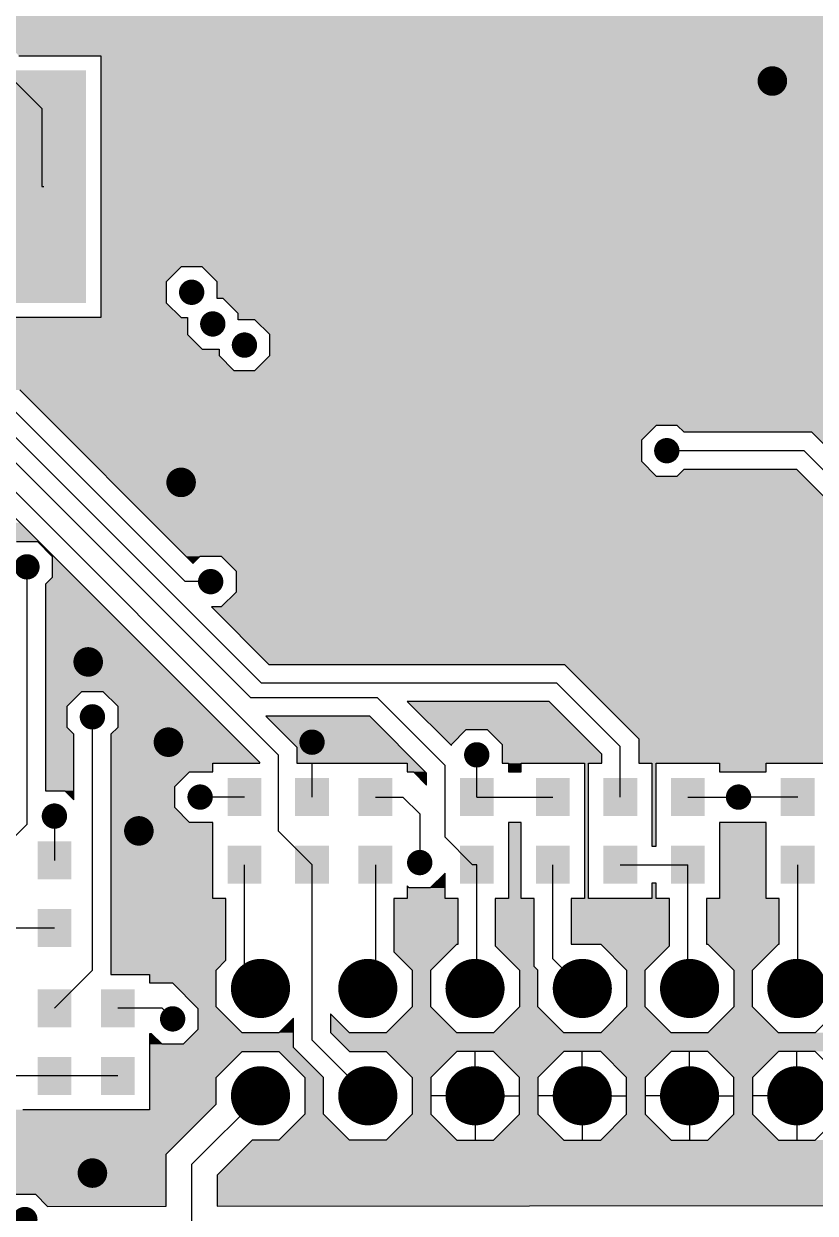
# Model space of a CAD drawing. Extents: x 295 to 953, y 10 to 290.
# Drawn here: x 714 to 751.5, y 139.9 to 196.2 of the extents above; entities that cross this region are included whole.
import ezdxf

# ---------------------------------------------------------------- set-up
doc = ezdxf.new("R2010")
doc.units = 0
doc.header["$LTSCALE"] = 5
doc.header["$MEASUREMENT"] = 0
doc.layers.get('0').update_dxf_attribs({"linetype": 'CONTINUOUS', "lineweight": 25})
doc.layers.add('16_COMP_GBR', color=4, linetype='CONTINUOUS')

msp = doc.modelspace()

# ---------------------------------------------------------------- linework, layer by layer
at = {"color": 7}
for points, const_width in [([(749.128, 193.5, 1), (749.828, 193.5, 1)], 0.7), ([(721.678, 183.5, 1), (722.278, 183.5, 1)], 0.6), ([(722.678, 182, 1), (723.278, 182, 1)], 0.6), ([(724.178, 181, 1), (724.778, 181, 1)], 0.6), ([(744.178, 176, 1), (744.778, 176, 1)], 0.6), ([(721.128, 174.5, 1), (721.828, 174.5, 1)], 0.7), ([(713.878, 170.5, 1), (714.478, 170.5, 1)], 0.6), ([(722.578, 169.8, 1), (723.178, 169.8, 1)], 0.6), ([(716.728, 166, 1), (717.428, 166, 1)], 0.7), ([(716.978, 163.4, 1), (717.578, 163.4, 1)], 0.6), ([(720.528, 162.2, 1), (721.228, 162.2, 1)], 0.7), ([(727.378, 162.2, 1), (727.978, 162.2, 1)], 0.6), ([(735.178, 161.6, 1), (735.778, 161.6, 1)], 0.6), ([(722.078, 159.6, 1), (722.678, 159.6, 1)], 0.6), ([(747.578, 159.6, 1), (748.178, 159.6, 1)], 0.6), ([(715.178, 158.7, 1), (715.778, 158.7, 1)], 0.6), ([(719.128, 158, 1), (719.828, 158, 1)], 0.7), ([(732.478, 156.5, 1), (733.078, 156.5, 1)], 0.6), ([(724.538, 150.54, 1), (725.938, 150.54, 1)], 1.4), ([(729.618, 150.54, 1), (731.018, 150.54, 1)], 1.4), ([(734.698, 150.54, 1), (736.098, 150.54, 1)], 1.4), ([(739.778, 150.54, 1), (741.178, 150.54, 1)], 1.4), ([(744.858, 150.54, 1), (746.258, 150.54, 1)], 1.4), ([(749.938, 150.54, 1), (751.338, 150.54, 1)], 1.4), ([(720.778, 149.1, 1), (721.378, 149.1, 1)], 0.6), ([(724.538, 145.46, 1), (725.938, 145.46, 1)], 1.4), ([(729.618, 145.46, 1), (731.018, 145.46, 1)], 1.4), ([(734.698, 145.46, 1), (736.098, 145.46, 1)], 1.4), ([(739.778, 145.46, 1), (741.178, 145.46, 1)], 1.4), ([(744.858, 145.46, 1), (746.258, 145.46, 1)], 1.4), ([(749.938, 145.46, 1), (751.338, 145.46, 1)], 1.4), ([(716.928, 141.8, 1), (717.628, 141.8, 1)], 0.7), ([(713.778, 139.6, 1), (714.378, 139.6, 1)], 0.6)]:
    msp.add_lwpolyline(points, format="xyb", close=True, dxfattribs=dict(at, const_width=const_width))
for points in [[(716.978, 194), (716.978, 183), (712.978, 194), (712.978, 183)], [(725.278, 160.5), (725.278, 158.7), (723.678, 160.5), (723.678, 158.7)], [(728.478, 160.5), (728.478, 158.7), (726.878, 160.5), (726.878, 158.7)], [(731.478, 160.5), (731.478, 158.7), (729.878, 160.5), (729.878, 158.7)], [(736.278, 160.5), (736.278, 158.7), (734.678, 160.5), (734.678, 158.7)], [(739.878, 160.5), (739.878, 158.7), (738.278, 160.5), (738.278, 158.7)], [(743.078, 160.5), (743.078, 158.7), (741.478, 160.5), (741.478, 158.7)], [(746.278, 160.5), (746.278, 158.7), (744.678, 160.5), (744.678, 158.7)], [(751.478, 160.5), (751.478, 158.7), (749.878, 160.5), (749.878, 158.7)], [(716.278, 157.5), (716.278, 155.7), (714.678, 157.5), (714.678, 155.7)], [(725.278, 157.3), (725.278, 155.5), (723.678, 157.3), (723.678, 155.5)], [(728.478, 157.3), (728.478, 155.5), (726.878, 157.3), (726.878, 155.5)], [(731.478, 157.3), (731.478, 155.5), (729.878, 157.3), (729.878, 155.5)], [(736.278, 157.3), (736.278, 155.5), (734.678, 157.3), (734.678, 155.5)], [(739.878, 157.3), (739.878, 155.5), (738.278, 157.3), (738.278, 155.5)], [(743.078, 157.3), (743.078, 155.5), (741.478, 157.3), (741.478, 155.5)], [(746.278, 157.3), (746.278, 155.5), (744.678, 157.3), (744.678, 155.5)], [(751.478, 157.3), (751.478, 155.5), (749.878, 157.3), (749.878, 155.5)], [(716.278, 154.3), (716.278, 152.5), (714.678, 154.3), (714.678, 152.5)], [(716.278, 150.5), (716.278, 148.7), (714.678, 150.5), (714.678, 148.7)], [(719.278, 150.5), (719.278, 148.7), (717.678, 150.5), (717.678, 148.7)], [(716.278, 147.3), (716.278, 145.5), (714.678, 147.3), (714.678, 145.5)], [(719.278, 147.3), (719.278, 145.5), (717.678, 147.3), (717.678, 145.5)]]:
    msp.add_solid(points, dxfattribs=at)
at = {"layer": '16_COMP_GBR', "color": 7}
for p, q in [((714.878, 192.2), (712.278, 194.8)), ((713.792, 194.7), (717.678, 194.7)), ((717.678, 194.7), (717.678, 182.3)), ((714.878, 192.2), (714.878, 188.5)), ((714.878, 188.5), (714.978, 188.5)), ((721.48, 184.7), (720.778, 183.998)), ((722.476, 184.7), (721.48, 184.7)), ((723.178, 183.998), (722.476, 184.7)), ((720.778, 183.998), (720.778, 183.002)), ((723.178, 183.2), (723.178, 183.998)), ((723.476, 183.2), (723.178, 183.2)), ((724.178, 182.498), (723.476, 183.2)), ((720.778, 183.002), (721.48, 182.3)), ((724.178, 182.2), (724.178, 182.498)), ((717.678, 182.3), (712.278, 182.3)), ((721.48, 182.3), (721.778, 182.3)), ((721.778, 182.3), (721.778, 181.502)), ((724.976, 182.2), (724.178, 182.2)), ((725.678, 181.498), (724.976, 182.2)), ((721.778, 181.502), (722.48, 180.8)), ((725.678, 180.502), (725.678, 181.498)), ((722.48, 180.8), (723.278, 180.8)), ((723.278, 180.8), (723.278, 180.502)), ((723.278, 180.502), (723.98, 179.8)), ((724.976, 179.8), (725.678, 180.502)), ((723.98, 179.8), (724.976, 179.8)), ((713.84, 178.876), (722.04, 170.676)), ((713.478, 178), (721.678, 169.8)), ((713.278, 177), (725.278, 165)), ((743.98, 177.2), (743.278, 176.498)), ((744.976, 177.2), (743.98, 177.2)), ((745.3, 176.876), (744.976, 177.2)), ((751.34, 176.876), (745.3, 176.876)), ((775.34, 152.876), (751.34, 176.876)), ((743.278, 176.498), (743.278, 175.502)), ((713.078, 176), (724.778, 164.3)), ((750.978, 176), (744.478, 176)), ((750.978, 176), (774.978, 152)), ((743.278, 175.502), (743.98, 174.8)), ((726.078, 161.6), (712.678, 175)), ((743.98, 174.8), (744.976, 174.8)), ((744.976, 174.8), (745.3, 175.124)), ((745.3, 175.124), (750.616, 175.124)), ((750.616, 175.124), (774.616, 151.124)), ((725.202, 161.238), (712.316, 174.124)), ((713.68, 171.7), (714.676, 171.7)), ((714.676, 171.7), (715.378, 170.998)), ((715.378, 170.998), (715.378, 170.002)), ((722.04, 170.676), (722.056, 170.676)), ((722.056, 170.676), (722.38, 171)), ((722.38, 171), (723.376, 171)), ((723.376, 171), (724.078, 170.298)), ((714.178, 170.5), (714.178, 158.3)), ((724.078, 170.298), (724.078, 169.302)), ((715.378, 170.002), (715.054, 169.678)), ((715.054, 169.678), (715.054, 159.9)), ((722.878, 169.8), (721.678, 169.8)), ((724.078, 169.302), (723.376, 168.6)), ((722.916, 168.6), (725.64, 165.876)), ((723.376, 168.6), (722.916, 168.6)), ((725.64, 165.876), (739.64, 165.876)), ((739.64, 165.876), (743.154, 162.362)), ((739.278, 165), (725.278, 165)), ((739.278, 165), (742.278, 162)), ((716.078, 163.898), (716.78, 164.6)), ((716.78, 164.6), (717.776, 164.6)), ((717.776, 164.6), (718.478, 163.898)), ((716.078, 162.902), (716.078, 163.898)), ((718.478, 163.898), (718.478, 162.902)), ((730.778, 164.3), (724.778, 164.3)), ((730.778, 164.3), (733.978, 161.1)), ((732.19, 164.124), (734.278, 162.038)), ((738.916, 164.124), (732.19, 164.124)), ((741.402, 161.638), (738.916, 164.124)), ((717.278, 151.4), (717.278, 163.4)), ((730.416, 163.424), (725.49, 163.424)), ((725.49, 163.424), (726.954, 161.962)), ((733.102, 160.738), (730.416, 163.424)), ((716.402, 162.578), (716.078, 162.902)), ((718.478, 162.902), (718.154, 162.578)), ((734.278, 162.098), (734.98, 162.8)), ((734.98, 162.8), (735.976, 162.8)), ((735.976, 162.8), (736.678, 162.098)), ((716.402, 159.472), (716.402, 162.578)), ((718.154, 162.578), (718.154, 151.2)), ((743.154, 162.362), (743.154, 161.2)), ((726.954, 161.962), (726.954, 161.2)), ((734.278, 162.038), (734.278, 162.098)), ((736.678, 162.098), (736.678, 161.2)), ((741.402, 161.2), (741.402, 161.638)), ((742.278, 159.6), (742.278, 162)), ((722.978, 161.2), (725.202, 161.2)), ((722.978, 160.8), (722.978, 161.2)), ((725.202, 161.2), (725.202, 161.238)), ((726.078, 161.6), (726.078, 158)), ((726.954, 161.2), (732.178, 161.2)), ((727.678, 159.6), (727.678, 161.2)), ((732.178, 161.2), (732.178, 160.8)), ((733.978, 157.7), (733.978, 161.1)), ((735.478, 159.6), (735.478, 161.6)), ((736.678, 161.2), (736.978, 161.2)), ((736.978, 161.2), (736.978, 160.8)), ((737.578, 161.2), (740.578, 161.2)), ((737.578, 160.8), (737.578, 161.2)), ((740.578, 161.2), (740.578, 154.8)), ((740.778, 161.2), (741.402, 161.2)), ((740.778, 154.8), (740.778, 161.2)), ((743.154, 161.2), (743.778, 161.2)), ((743.778, 161.2), (743.778, 157.276)), ((743.978, 161.2), (746.978, 161.2)), ((743.978, 157.276), (743.978, 161.2)), ((746.978, 161.2), (746.978, 160.8)), ((749.178, 161.2), (752.178, 161.2)), ((749.178, 160.8), (749.178, 161.2)), ((721.178, 160.098), (721.88, 160.8)), ((721.88, 160.8), (722.978, 160.8)), ((732.178, 160.8), (732.476, 160.8)), ((732.476, 160.8), (733.102, 160.172)), ((733.102, 160.172), (733.102, 160.738)), ((736.978, 160.8), (737.578, 160.8)), ((746.978, 160.8), (749.178, 160.8)), ((721.178, 159.102), (721.178, 160.098)), ((715.054, 159.9), (715.976, 159.9)), ((715.976, 159.9), (716.402, 159.472)), ((724.478, 159.6), (722.378, 159.6)), ((730.678, 159.6), (731.978, 159.6)), ((732.778, 158.8), (731.978, 159.6)), ((735.478, 159.6), (739.078, 159.6)), ((745.478, 159.6), (747.878, 159.6)), ((750.678, 159.6), (747.878, 159.6)), ((721.88, 158.4), (721.178, 159.102)), ((732.778, 158.8), (732.778, 156.5)), ((712.478, 156.6), (714.178, 158.3)), ((715.478, 158.7), (715.478, 156.6)), ((722.978, 158.4), (721.88, 158.4)), ((722.978, 154.8), (722.978, 158.4)), ((736.978, 158.4), (736.978, 154.8)), ((737.578, 158.4), (736.978, 158.4)), ((737.578, 154.8), (737.578, 158.4)), ((746.978, 158.4), (746.978, 154.8)), ((749.178, 158.4), (746.978, 158.4)), ((749.178, 154.8), (749.178, 158.4)), ((727.678, 156.4), (726.078, 158)), ((733.978, 157.7), (735.278, 156.4)), ((743.778, 157.276), (743.978, 157.276)), ((724.478, 150.54), (724.478, 156.4)), ((727.678, 148.1), (727.678, 156.4)), ((730.678, 156.4), (730.678, 150.54)), ((733.978, 156.002), (733.276, 155.3)), ((733.978, 154.8), (733.978, 156.002)), ((735.478, 156.4), (735.278, 156.4)), ((735.478, 150.54), (735.478, 156.4)), ((739.078, 151.94), (739.078, 156.4)), ((742.278, 156.4), (745.478, 156.4)), ((745.478, 150.54), (745.478, 156.4)), ((750.678, 150.54), (750.678, 156.4)), ((743.778, 155.524), (743.778, 154.8)), ((743.978, 155.524), (743.778, 155.524)), ((743.978, 154.8), (743.978, 155.524)), ((732.178, 155.402), (732.178, 154.8)), ((732.28, 155.3), (732.178, 155.402)), ((733.276, 155.3), (732.28, 155.3)), ((723.602, 154.8), (722.978, 154.8)), ((723.602, 151.874), (723.602, 154.8)), ((731.554, 154.8), (731.554, 152.274)), ((732.178, 154.8), (731.554, 154.8)), ((734.602, 154.8), (733.978, 154.8)), ((734.602, 152.64), (734.602, 154.8)), ((736.354, 154.8), (736.354, 152.554)), ((736.978, 154.8), (736.354, 154.8)), ((738.202, 154.8), (737.578, 154.8)), ((738.202, 151.578), (738.202, 154.8)), ((739.954, 154.8), (739.954, 152.64)), ((740.578, 154.8), (739.954, 154.8)), ((743.778, 154.8), (740.778, 154.8)), ((744.602, 154.8), (743.978, 154.8)), ((744.602, 152.554), (744.602, 154.8)), ((746.354, 154.8), (746.354, 152.64)), ((746.978, 154.8), (746.354, 154.8)), ((749.802, 154.8), (749.178, 154.8)), ((749.802, 152.64), (749.802, 154.8)), ((715.478, 153.4), (712.478, 153.4)), ((733.298, 151.41), (734.528, 152.64)), ((734.528, 152.64), (734.602, 152.64)), ((739.954, 152.64), (741.348, 152.64)), ((741.348, 152.64), (742.578, 151.41)), ((746.354, 152.64), (746.428, 152.64)), ((746.428, 152.64), (747.658, 151.41)), ((748.538, 151.41), (749.768, 152.64)), ((749.768, 152.64), (749.802, 152.64)), ((731.554, 152.274), (732.418, 151.41)), ((736.354, 152.554), (737.498, 151.41)), ((743.458, 151.41), (744.602, 152.554)), ((723.138, 151.41), (723.602, 151.874)), ((738.378, 151.402), (738.202, 151.578)), ((740.478, 150.54), (739.078, 151.94)), ((715.478, 149.6), (717.278, 151.4)), ((718.154, 151.2), (719.978, 151.2)), ((719.978, 151.2), (719.978, 150.8)), ((723.138, 149.67), (723.138, 151.41)), ((732.418, 151.41), (732.418, 149.67)), ((733.298, 149.67), (733.298, 151.41)), ((737.498, 151.41), (737.498, 149.67)), ((738.378, 149.67), (738.378, 151.402)), ((742.578, 151.41), (742.578, 149.67)), ((743.458, 149.67), (743.458, 151.41)), ((747.658, 151.41), (747.658, 149.67)), ((748.538, 149.67), (748.538, 151.41)), ((719.978, 150.8), (721.076, 150.8)), ((721.076, 150.8), (722.278, 149.598)), ((725.238, 150.54), (724.478, 150.54)), ((730.678, 150.54), (730.318, 150.54)), ((735.398, 150.54), (735.478, 150.54)), ((745.558, 150.54), (745.478, 150.54)), ((750.638, 150.54), (750.678, 150.54)), ((720.578, 149.6), (718.478, 149.6)), ((721.078, 149.1), (720.578, 149.6)), ((722.278, 149.598), (722.278, 148.602)), ((724.368, 148.44), (723.138, 149.67)), ((728.554, 149.336), (728.554, 148.462)), ((729.448, 148.44), (728.554, 149.336)), ((732.418, 149.67), (731.188, 148.44)), ((734.528, 148.44), (733.298, 149.67)), ((737.498, 149.67), (736.268, 148.44)), ((739.608, 148.44), (738.378, 149.67)), ((742.578, 149.67), (741.348, 148.44)), ((744.688, 148.44), (743.458, 149.67)), ((747.658, 149.67), (746.428, 148.44)), ((749.768, 148.44), (748.538, 149.67)), ((752.738, 149.67), (751.508, 148.44)), ((726.802, 149.136), (726.108, 148.44)), ((726.802, 147.738), (726.802, 149.136)), ((719.978, 148.4), (719.978, 144.8)), ((720.08, 148.4), (719.978, 148.4)), ((720.58, 147.9), (720.08, 148.4)), ((722.278, 148.602), (721.576, 147.9)), ((726.108, 148.44), (724.368, 148.44)), ((730.318, 145.46), (727.678, 148.1)), ((728.554, 148.462), (729.456, 147.56)), ((731.188, 148.44), (729.448, 148.44)), ((736.268, 148.44), (734.528, 148.44)), ((741.348, 148.44), (739.608, 148.44)), ((746.428, 148.44), (744.688, 148.44)), ((751.508, 148.44), (749.768, 148.44)), ((721.576, 147.9), (720.58, 147.9)), ((723.138, 146.33), (724.368, 147.56)), ((724.368, 147.56), (726.108, 147.56)), ((726.108, 147.56), (727.338, 146.33)), ((728.218, 146.322), (726.802, 147.738)), ((729.456, 147.56), (731.188, 147.56)), ((731.188, 147.56), (732.418, 146.33)), ((734.528, 147.56), (733.298, 146.33)), ((736.268, 147.56), (734.528, 147.56)), ((735.398, 145.46), (735.398, 147.56)), ((737.498, 146.33), (736.268, 147.56)), ((739.608, 147.56), (738.378, 146.33)), ((741.348, 147.56), (739.608, 147.56)), ((740.478, 145.46), (740.478, 147.56)), ((742.578, 146.33), (741.348, 147.56)), ((744.688, 147.56), (743.458, 146.33)), ((746.428, 147.56), (744.688, 147.56)), ((745.558, 145.46), (745.558, 147.56)), ((747.658, 146.33), (746.428, 147.56)), ((749.768, 147.56), (748.538, 146.33)), ((751.508, 147.56), (749.768, 147.56)), ((750.638, 145.46), (750.638, 147.56)), ((752.738, 146.33), (751.508, 147.56)), ((715.478, 146.4), (709.078, 146.4)), ((718.478, 146.4), (715.478, 146.4)), ((723.138, 145.058), (723.138, 146.33)), ((727.338, 146.33), (727.338, 144.59)), ((728.218, 144.59), (728.218, 146.322)), ((732.418, 146.33), (732.418, 144.59)), ((733.298, 146.33), (733.298, 144.59)), ((737.498, 144.59), (737.498, 146.33)), ((738.378, 146.33), (738.378, 144.59)), ((742.578, 144.59), (742.578, 146.33)), ((743.458, 146.33), (743.458, 144.59)), ((747.658, 144.59), (747.658, 146.33)), ((748.538, 146.33), (748.538, 144.59)), ((725.238, 145.46), (721.978, 142.2)), ((735.398, 145.46), (733.298, 145.46)), ((735.398, 145.46), (735.398, 143.36)), ((735.398, 145.46), (737.498, 145.46)), ((740.478, 145.46), (738.378, 145.46)), ((740.478, 145.46), (740.478, 143.36)), ((740.478, 145.46), (742.578, 145.46)), ((745.558, 145.46), (743.458, 145.46)), ((745.558, 145.46), (745.558, 143.36)), ((745.558, 145.46), (747.658, 145.46)), ((750.638, 145.46), (748.538, 145.46)), ((750.638, 145.46), (750.638, 143.36)), ((750.638, 145.46), (752.738, 145.46)), ((719.978, 144.8), (713.978, 144.8)), ((720.778, 142.698), (723.138, 145.058)), ((727.338, 144.59), (726.108, 143.36)), ((729.448, 143.36), (728.218, 144.59)), ((732.418, 144.59), (731.188, 143.36)), ((733.298, 144.59), (734.528, 143.36)), ((736.268, 143.36), (737.498, 144.59)), ((738.378, 144.59), (739.608, 143.36)), ((741.348, 143.36), (742.578, 144.59)), ((743.458, 144.59), (744.688, 143.36)), ((746.428, 143.36), (747.658, 144.59)), ((748.538, 144.59), (749.768, 143.36)), ((751.508, 143.36), (752.738, 144.59)), ((724.836, 143.36), (723.178, 141.702)), ((726.108, 143.36), (724.836, 143.36)), ((731.188, 143.36), (729.448, 143.36)), ((734.528, 143.36), (736.268, 143.36)), ((739.608, 143.36), (741.348, 143.36)), ((744.688, 143.36), (746.428, 143.36)), ((749.768, 143.36), (751.508, 143.36)), ((720.778, 140.226), (720.778, 142.698)), ((721.978, 142.2), (721.978, 135.5)), ((723.178, 141.702), (723.178, 140.23)), ((713.58, 140.8), (714.576, 140.8)), ((714.576, 140.8), (715.156, 140.218)), ((715.156, 140.218), (720.778, 140.226)), ((723.178, 140.23), (772.978, 140.292))]:
    msp.add_line(p, q, dxfattribs=at)
for points in [[(701.378, 195.8), (701.378, 198.39), (756.778, 195.8), (756.778, 198.39)], [(713.792, 194.7), (712.692, 195.8), (756.778, 194.7), (756.778, 195.8)], [(717.678, 190.61), (717.678, 194.7), (756.778, 190.61), (756.778, 194.7)], [(717.678, 189.98), (717.678, 190.61), (757.236, 189.98), (756.778, 190.61)], [(717.678, 189.948), (717.678, 189.98), (757.334, 189.948), (757.236, 189.98)], [(717.678, 189.218), (717.678, 189.948), (758.064, 189.218), (757.334, 189.948)], [(717.678, 188.98), (717.678, 189.218), (758.236, 188.98), (758.064, 189.218)], [(717.678, 188.738), (717.678, 188.98), (758.978, 188.738), (758.236, 188.98)], [(717.678, 188.498), (717.678, 188.738), (780.778, 188.498), (781.018, 188.738)], [(717.678, 187.502), (717.678, 188.498), (780.778, 187.502), (780.778, 188.498)], [(717.678, 186.8), (717.678, 187.502), (781.48, 186.8), (780.778, 187.502)], [(717.678, 186.424), (717.678, 186.8), (782.316, 186.424), (781.94, 186.8)], [(717.678, 186.8), (717.678, 186.8), (781.94, 186.8), (781.48, 186.8)], [(717.678, 186.2), (717.678, 186.424), (782.678, 186.2), (782.678, 186.424)], [(717.678, 186.424), (717.678, 186.424), (782.678, 186.424), (782.316, 186.424)], [(717.678, 185.8), (717.678, 186.2), (787.078, 185.8), (787.078, 186.2)], [(717.678, 185.576), (717.678, 185.8), (782.678, 185.576), (782.678, 185.8)], [(717.678, 185.8), (717.678, 185.8), (782.678, 185.8), (785.878, 185.8)], [(717.678, 185.2), (717.678, 185.576), (781.94, 185.2), (782.316, 185.576)], [(717.678, 185.576), (717.678, 185.576), (782.316, 185.576), (782.678, 185.576)], [(717.678, 184.7), (717.678, 185.2), (780.98, 184.7), (781.48, 185.2)], [(717.678, 185.2), (717.678, 185.2), (781.48, 185.2), (781.94, 185.2)], [(717.678, 183.998), (717.678, 184.7), (720.778, 183.998), (721.48, 184.7)], [(717.678, 184.7), (717.678, 184.7), (721.48, 184.7), (722.476, 184.7)], [(722.678, 184.498), (722.476, 184.7), (780.778, 184.498), (780.98, 184.7)], [(723.178, 183.998), (722.678, 184.498), (780.778, 183.998), (780.778, 184.498)], [(717.678, 183.002), (717.678, 183.998), (720.778, 183.002), (720.778, 183.998)], [(723.178, 183.502), (723.178, 183.998), (780.778, 183.502), (780.778, 183.998)], [(723.178, 183.2), (723.178, 183.502), (781.08, 183.2), (780.778, 183.502)], [(723.876, 182.8), (723.476, 183.2), (781.48, 182.8), (781.08, 183.2)], [(717.678, 182.3), (717.678, 183.002), (721.48, 182.3), (720.778, 183.002)], [(724.178, 182.498), (723.876, 182.8), (811.278, 182.498), (811.278, 182.8)], [(723.876, 182.8), (723.876, 182.8), (782.476, 182.8), (781.48, 182.8)], [(724.178, 182.2), (724.178, 182.498), (811.278, 182.2), (811.278, 182.498)], [(694.176, 182), (694.474, 182.3), (721.778, 182), (721.778, 182.3)], [(694.674, 181.502), (694.176, 182), (721.778, 181.502), (721.778, 182)], [(694.474, 182.3), (694.474, 182.3), (721.778, 182.3), (721.48, 182.3)], [(725.376, 181.8), (724.976, 182.2), (811.278, 181.8), (811.278, 182.2)], [(694.678, 181.498), (694.674, 181.502), (721.782, 181.498), (721.778, 181.502)], [(694.678, 180.876), (694.678, 181.498), (722.404, 180.876), (721.782, 181.498)], [(725.678, 181.498), (725.376, 181.8), (759.778, 181.498), (759.778, 181.8)], [(725.376, 181.8), (725.376, 181.8), (759.778, 181.8), (766.378, 181.8)], [(725.678, 180.502), (725.678, 181.498), (759.778, 180.502), (759.778, 181.498)], [(695.116, 180.8), (695.04, 180.876), (722.48, 180.8), (722.404, 180.876)], [(695.414, 180.502), (695.116, 180.8), (723.278, 180.502), (723.278, 180.8)], [(695.116, 180.8), (695.116, 180.8), (723.278, 180.8), (722.48, 180.8)], [(696.116, 179.8), (695.414, 180.502), (723.98, 179.8), (723.278, 180.502)], [(724.976, 179.8), (725.678, 180.502), (759.778, 179.8), (759.778, 180.502)], [(697.04, 178.876), (696.116, 179.8), (759.778, 178.876), (759.778, 179.8)], [(715.516, 177.2), (713.84, 178.876), (759.778, 177.2), (759.778, 178.876)], [(716.218, 176.498), (715.516, 177.2), (743.278, 176.498), (743.98, 177.2)], [(715.516, 177.2), (715.516, 177.2), (743.98, 177.2), (744.976, 177.2)], [(745.3, 176.876), (744.976, 177.2), (759.778, 176.876), (759.778, 177.2)], [(752.416, 175.8), (751.34, 176.876), (759.778, 175.8), (759.778, 176.876)], [(717.214, 175.502), (716.218, 176.498), (743.278, 175.502), (743.278, 176.498)], [(717.916, 174.8), (717.214, 175.502), (743.98, 174.8), (743.278, 175.502)], [(721.716, 171), (717.916, 174.8), (754.74, 171), (750.94, 174.8)], [(744.976, 174.8), (745.3, 175.124), (750.94, 174.8), (750.616, 175.124)], [(745.3, 175.124), (745.3, 175.124), (750.616, 175.124), (745.3, 175.124)], [(712.378, 171.7), (712.378, 172.598), (714.74, 171.7), (713.842, 172.598)], [(712.378, 171.7), (712.378, 171.7), (713.68, 171.7), (714.676, 171.7)], [(715.378, 170.998), (714.676, 171.7), (715.442, 170.998), (714.74, 171.7)], [(715.378, 170.002), (715.378, 170.998), (716.438, 170.002), (715.442, 170.998)], [(722.04, 170.676), (721.716, 171), (722.056, 170.676), (722.38, 171)], [(721.716, 171), (721.716, 171), (722.38, 171), (723.376, 171)], [(724.078, 170.298), (723.376, 171), (755.442, 170.298), (754.74, 171)], [(724.078, 169.302), (724.078, 170.298), (756.438, 169.302), (755.442, 170.298)], [(715.054, 169.678), (715.378, 170.002), (716.762, 169.678), (716.438, 170.002)], [(715.054, 164.6), (715.054, 169.678), (721.84, 164.6), (716.762, 169.678)], [(723.376, 168.6), (724.078, 169.302), (757.14, 168.6), (756.438, 169.302)], [(722.954, 168.562), (722.916, 168.6), (757.178, 168.562), (757.14, 168.6)], [(725.64, 165.876), (722.954, 168.562), (759.864, 165.876), (757.178, 168.562)], [(743.154, 162.362), (739.64, 165.876), (763.378, 162.362), (759.864, 165.876)], [(715.054, 163.898), (715.054, 164.6), (716.078, 163.898), (716.78, 164.6)], [(715.054, 164.6), (715.054, 164.6), (716.78, 164.6), (717.776, 164.6)], [(718.478, 163.898), (717.776, 164.6), (722.542, 163.898), (721.84, 164.6)], [(715.054, 162.902), (715.054, 163.898), (716.078, 162.902), (716.078, 163.898)], [(718.478, 162.902), (718.478, 163.898), (723.538, 162.902), (722.542, 163.898)], [(733.515, 162.8), (732.19, 164.124), (740.24, 162.8), (738.916, 164.124)], [(732.19, 164.124), (732.19, 164.124), (738.916, 164.124), (732.19, 164.124)], [(726.954, 161.962), (725.49, 163.424), (731.878, 161.962), (730.416, 163.424)], [(715.054, 162.578), (715.054, 162.902), (716.402, 162.578), (716.078, 162.902)], [(718.154, 162.578), (718.478, 162.902), (723.862, 162.578), (723.538, 162.902)], [(734.218, 162.098), (733.515, 162.8), (734.278, 162.098), (734.98, 162.8)], [(733.515, 162.8), (733.515, 162.8), (734.98, 162.8), (735.976, 162.8)], [(736.678, 162.098), (735.976, 162.8), (740.942, 162.098), (740.24, 162.8)], [(715.054, 159.9), (715.054, 162.578), (716.401, 159.9), (716.402, 162.578)], [(718.154, 161.238), (718.154, 162.578), (725.202, 161.238), (723.862, 162.578)], [(743.154, 161.2), (743.154, 162.362), (764.54, 161.2), (763.378, 162.362)], [(726.954, 161.2), (726.954, 161.962), (732.64, 161.2), (731.878, 161.962)], [(734.277, 162.038), (734.218, 162.098), (734.277, 162.038), (734.278, 162.098)], [(736.678, 161.638), (736.678, 162.098), (741.402, 161.638), (740.942, 162.098)], [(736.678, 161.2), (736.678, 161.638), (741.402, 161.2), (741.402, 161.638)], [(718.154, 161.2), (718.154, 161.238), (725.202, 161.2), (725.202, 161.238)], [(718.154, 160.8), (718.154, 161.2), (722.978, 160.8), (722.978, 161.2)], [(718.154, 161.2), (718.154, 161.2), (722.978, 161.2), (725.202, 161.2)], [(732.178, 160.8), (732.178, 161.2), (733.04, 160.8), (732.64, 161.2)], [(736.978, 160.8), (736.978, 161.2), (737.578, 160.8), (737.578, 161.2)], [(736.978, 161.2), (736.978, 161.2), (737.578, 161.2), (740.578, 161.2)], [(740.578, 154.8), (740.578, 161.2), (740.778, 154.8), (740.778, 161.2)], [(740.578, 161.2), (740.578, 161.2), (740.778, 161.2), (741.402, 161.2)], [(743.778, 157.276), (743.778, 161.2), (743.978, 157.276), (743.978, 161.2)], [(743.778, 161.2), (743.778, 161.2), (743.978, 161.2), (746.978, 161.2)], [(746.978, 160.8), (746.978, 161.2), (749.178, 160.8), (749.178, 161.2)], [(746.978, 161.2), (746.978, 161.2), (749.178, 161.2), (752.178, 161.2)], [(718.154, 160.098), (718.154, 160.8), (721.178, 160.098), (721.88, 160.8)], [(718.154, 160.8), (718.154, 160.8), (721.88, 160.8), (722.978, 160.8)], [(732.537, 160.738), (732.476, 160.8), (733.102, 160.738), (733.04, 160.8)], [(733.101, 160.172), (732.537, 160.738), (733.101, 160.172), (733.102, 160.738)], [(718.154, 159.102), (718.154, 160.098), (721.178, 159.102), (721.178, 160.098)], [(716.401, 159.472), (715.976, 159.9), (716.401, 159.472), (716.401, 159.9)], [(718.154, 158.4), (718.154, 159.102), (721.88, 158.4), (721.178, 159.102)], [(718.154, 154.8), (718.154, 158.4), (722.978, 154.8), (722.978, 158.4)], [(718.154, 158.4), (718.154, 158.4), (722.978, 158.4), (721.88, 158.4)], [(736.978, 154.8), (736.978, 158.4), (737.578, 154.8), (737.578, 158.4)], [(736.978, 158.4), (736.978, 158.4), (737.578, 158.4), (736.978, 158.4)], [(746.978, 154.8), (746.978, 158.4), (749.178, 154.8), (749.178, 158.4)], [(746.978, 158.4), (746.978, 158.4), (749.178, 158.4), (746.978, 158.4)], [(733.276, 155.3), (733.978, 156.002), (733.978, 155.3), (733.978, 156.002)], [(743.778, 154.8), (743.778, 155.524), (743.978, 154.8), (743.978, 155.524)], [(743.778, 155.524), (743.778, 155.524), (743.978, 155.524), (743.778, 155.524)], [(732.178, 155.3), (732.178, 155.402), (732.28, 155.3), (732.178, 155.402)], [(732.178, 154.8), (732.178, 155.3), (733.978, 154.8), (733.978, 155.3)], [(718.154, 151.874), (718.154, 154.8), (723.602, 151.874), (723.602, 154.8)], [(718.154, 154.8), (718.154, 154.8), (723.602, 154.8), (722.978, 154.8)], [(731.554, 152.64), (731.554, 154.8), (734.602, 152.64), (734.602, 154.8)], [(731.554, 154.8), (731.554, 154.8), (734.602, 154.8), (733.978, 154.8)], [(736.354, 152.554), (736.354, 154.8), (738.202, 152.554), (738.202, 154.8)], [(736.354, 154.8), (736.354, 154.8), (738.202, 154.8), (737.578, 154.8)], [(739.954, 152.64), (739.954, 154.8), (744.602, 152.64), (744.602, 154.8)], [(739.954, 154.8), (739.954, 154.8), (744.602, 154.8), (743.978, 154.8)], [(746.354, 152.64), (746.354, 154.8), (749.802, 152.64), (749.802, 154.8)], [(746.354, 154.8), (746.354, 154.8), (749.802, 154.8), (749.178, 154.8)], [(731.554, 152.274), (731.554, 152.64), (734.162, 152.274), (734.528, 152.64)], [(731.554, 152.64), (731.554, 152.64), (734.528, 152.64), (734.602, 152.64)], [(741.434, 152.554), (741.348, 152.64), (744.602, 152.554), (744.602, 152.64)], [(747.658, 151.41), (746.428, 152.64), (748.538, 151.41), (749.768, 152.64)], [(746.428, 152.64), (746.428, 152.64), (749.768, 152.64), (749.802, 152.64)], [(732.418, 151.41), (731.554, 152.274), (733.298, 151.41), (734.162, 152.274)], [(737.33, 151.578), (736.354, 152.554), (738.202, 151.578), (738.202, 152.554)], [(742.578, 151.41), (741.434, 152.554), (743.458, 151.41), (744.602, 152.554)], [(718.154, 151.41), (718.154, 151.874), (723.138, 151.41), (723.602, 151.874)], [(737.498, 151.41), (737.33, 151.578), (738.37, 151.41), (738.202, 151.578)], [(718.154, 151.2), (718.154, 151.41), (723.138, 151.2), (723.138, 151.41)], [(719.978, 150.8), (719.978, 151.2), (723.138, 150.8), (723.138, 151.2)], [(732.418, 149.67), (732.418, 151.41), (733.298, 149.67), (733.298, 151.41)], [(737.498, 151.402), (737.498, 151.41), (738.378, 151.402), (738.37, 151.41)], [(737.498, 149.67), (737.498, 151.402), (738.378, 149.67), (738.378, 151.402)], [(742.578, 149.67), (742.578, 151.41), (743.458, 149.67), (743.458, 151.41)], [(747.658, 149.67), (747.658, 151.41), (748.538, 149.67), (748.538, 151.41)], [(722.206, 149.67), (721.076, 150.8), (723.138, 149.67), (723.138, 150.8)], [(722.278, 149.598), (722.206, 149.67), (723.21, 149.598), (723.138, 149.67)], [(722.278, 148.602), (722.278, 149.598), (724.206, 148.602), (723.21, 149.598)], [(728.554, 148.462), (728.554, 149.336), (729.426, 148.462), (728.554, 149.336)], [(731.188, 148.44), (732.418, 149.67), (734.528, 148.44), (733.298, 149.67)], [(736.268, 148.44), (737.498, 149.67), (739.608, 148.44), (738.378, 149.67)], [(741.348, 148.44), (742.578, 149.67), (744.688, 148.44), (743.458, 149.67)], [(746.428, 148.44), (747.658, 149.67), (749.768, 148.44), (748.538, 149.67)], [(726.108, 148.44), (726.802, 149.136), (726.802, 148.44), (726.802, 149.136)], [(719.978, 147.9), (719.978, 148.4), (720.58, 147.9), (720.08, 148.4)], [(719.978, 148.4), (719.978, 148.4), (720.08, 148.4), (719.978, 148.4)], [(721.576, 147.9), (722.116, 148.44), (726.802, 147.9), (726.802, 148.44)], [(722.116, 148.44), (722.278, 148.602), (724.368, 148.44), (724.206, 148.602)], [(728.576, 148.44), (728.554, 148.462), (729.448, 148.44), (729.426, 148.462)], [(729.456, 147.56), (728.576, 148.44), (794.278, 147.56), (794.278, 148.44)], [(728.576, 148.44), (728.576, 148.44), (736.268, 148.44), (734.528, 148.44)], [(736.268, 148.44), (736.268, 148.44), (741.348, 148.44), (739.608, 148.44)], [(741.348, 148.44), (741.348, 148.44), (746.428, 148.44), (744.688, 148.44)], [(746.428, 148.44), (746.428, 148.44), (751.508, 148.44), (749.768, 148.44)], [(719.978, 147.738), (719.978, 147.9), (726.802, 147.738), (726.802, 147.9)], [(719.978, 147.56), (719.978, 147.738), (726.98, 147.56), (726.802, 147.738)], [(719.978, 146.33), (719.978, 147.56), (723.138, 146.33), (724.368, 147.56)], [(719.978, 147.56), (719.978, 147.56), (724.368, 147.56), (726.108, 147.56)], [(727.338, 146.33), (726.108, 147.56), (728.21, 146.33), (726.98, 147.56)], [(732.418, 146.33), (731.188, 147.56), (733.298, 146.33), (734.528, 147.56)], [(731.188, 147.56), (731.188, 147.56), (734.528, 147.56), (736.268, 147.56)], [(737.498, 146.33), (736.268, 147.56), (738.378, 146.33), (739.608, 147.56)], [(736.268, 147.56), (736.268, 147.56), (739.608, 147.56), (741.348, 147.56)], [(742.578, 146.33), (741.348, 147.56), (743.458, 146.33), (744.688, 147.56)], [(741.348, 147.56), (741.348, 147.56), (744.688, 147.56), (746.428, 147.56)], [(747.658, 146.33), (746.428, 147.56), (748.538, 146.33), (749.768, 147.56)], [(746.428, 147.56), (746.428, 147.56), (749.768, 147.56), (751.508, 147.56)], [(751.508, 147.56), (751.508, 147.56), (754.848, 147.56), (756.588, 147.56)], [(719.978, 145.058), (719.978, 146.33), (723.138, 145.058), (723.138, 146.33)], [(727.338, 146.322), (727.338, 146.33), (728.218, 146.322), (728.21, 146.33)], [(727.338, 144.59), (727.338, 146.322), (728.218, 144.59), (728.218, 146.322)], [(732.418, 144.59), (732.418, 146.33), (733.298, 144.59), (733.298, 146.33)], [(737.498, 144.59), (737.498, 146.33), (738.378, 144.59), (738.378, 146.33)], [(742.578, 144.59), (742.578, 146.33), (743.458, 144.59), (743.458, 146.33)], [(747.658, 144.59), (747.658, 146.33), (748.538, 144.59), (748.538, 146.33)], [(706.614, 142.698), (708.716, 144.8), (720.778, 142.698), (722.88, 144.8)], [(719.978, 144.8), (719.978, 145.058), (722.88, 144.8), (723.138, 145.058)], [(726.108, 143.36), (727.338, 144.59), (729.448, 143.36), (728.218, 144.59)], [(731.188, 143.36), (732.418, 144.59), (734.528, 143.36), (733.298, 144.59)], [(736.268, 143.36), (737.498, 144.59), (739.608, 143.36), (738.378, 144.59)], [(741.348, 143.36), (742.578, 144.59), (744.688, 143.36), (743.458, 144.59)], [(746.428, 143.36), (747.658, 144.59), (749.768, 143.36), (748.538, 144.59)], [(723.178, 141.702), (724.836, 143.36), (772.978, 141.702), (772.978, 143.36)], [(704.716, 140.8), (706.614, 142.698), (720.778, 140.8), (720.778, 142.698)], [(723.178, 140.292), (723.178, 141.702), (772.978, 140.292), (772.978, 141.702)], [(704.716, 140.8), (704.716, 140.8), (713.58, 140.8), (714.576, 140.8)], [(715.148, 140.226), (714.576, 140.8), (720.778, 140.226), (720.778, 140.8)], [(715.156, 140.218), (715.148, 140.226), (715.156, 140.218), (720.778, 140.226)], [(723.178, 140.23), (723.178, 140.292), (723.178, 140.23), (772.978, 140.292)]]:
    msp.add_solid(points, dxfattribs=at)

doc.saveas('drawing.dxf')
